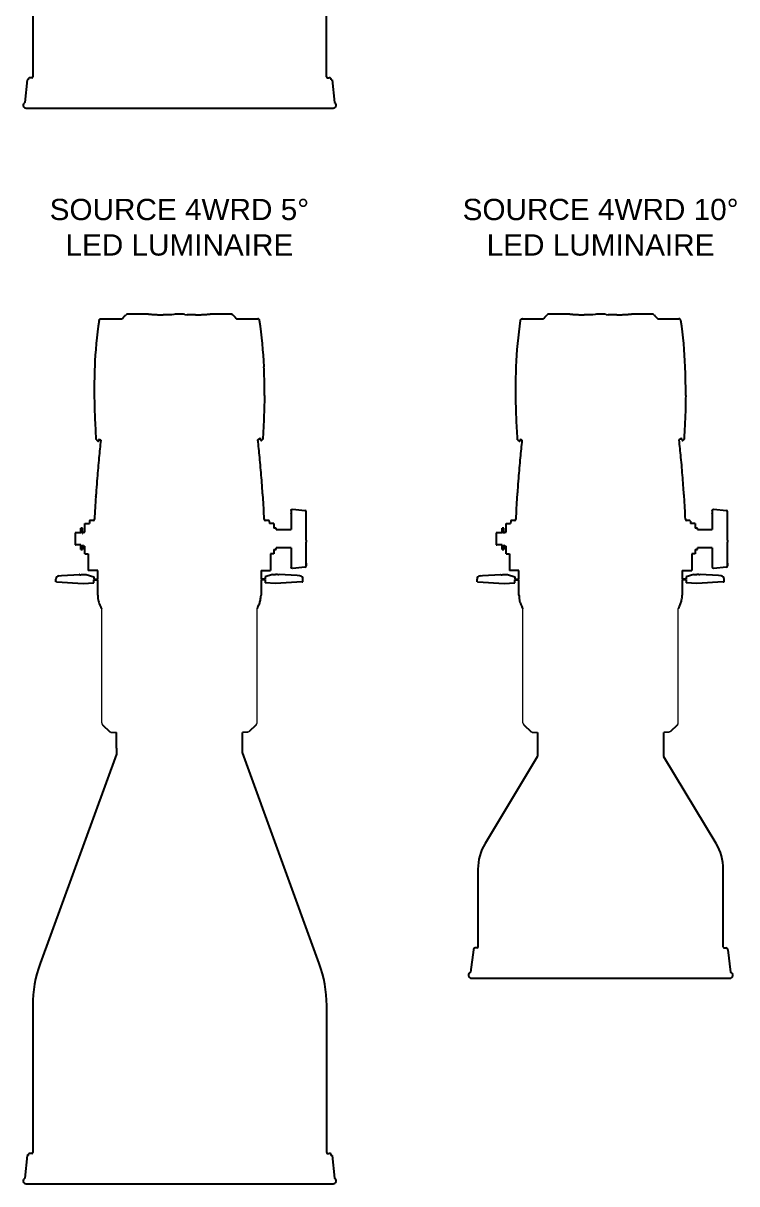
# Model space of a CAD drawing. Header units: inches. Extents: x 0 to 310, y 0 to 246.
# Drawn here: x 63.74 to 93.1, y 0.42 to 48.17 of the extents above; entities that cross this region are included whole.
import ezdxf

# ---------------------------------------------------------------- set-up
doc = ezdxf.new("R2010")
doc.units = ezdxf.units.IN
doc.header["$MEASUREMENT"] = 0
doc.linetypes.add('SLD-Solid', pattern=[0])
doc.layers.add('TEXT', color=1, linetype='Continuous')
doc.styles.add('ARIAL', font='arial.ttf')

msp = doc.modelspace()

# ---------------------------------------------------------------- linework, layer by layer
for p, q in [((64.129, 52.006), (64.129, 45.955)), ((76.225, 45.955), (76.225, 52.006)), ((63.901, 45.843), (63.805, 44.908)), ((63.942, 45.843), (63.901, 45.843)), ((64.097, 45.923), (64.022, 45.923)), ((76.257, 45.923), (76.333, 45.923)), ((76.413, 45.843), (76.453, 45.843)), ((76.453, 45.843), (76.55, 44.908)), ((63.865, 44.673), (76.49, 44.673)), ((66.94, 36.004), (66.942, 36.004)), ((66.946, 36.004), (66.942, 36.004)), ((67.401, 36.004), (67.802, 36.004)), ((68.899, 36.198), (68.025, 36.198)), ((68.899, 36.198), (69.02, 36.19)), ((69.85, 36.172), (69.494, 36.172)), ((69.939, 36.186), (69.85, 36.172)), ((70.146, 36.198), (70.145, 36.198)), ((70.184, 36.198), (70.146, 36.198)), ((70.391, 36.186), (70.48, 36.172)), ((70.835, 36.172), (70.48, 36.172)), ((71.311, 36.19), (71.43, 36.198)), ((72.3, 36.198), (71.43, 36.198)), ((72.527, 36.004), (72.928, 36.004)), ((73.383, 36.004), (73.387, 36.004)), ((73.467, 35.937), (73.465, 35.937)), ((84.272, 36.004), (84.274, 36.004)), ((84.278, 36.004), (84.274, 36.004)), ((84.733, 36.004), (85.134, 36.004)), ((86.231, 36.198), (85.357, 36.198)), ((86.231, 36.198), (86.352, 36.19)), ((87.182, 36.172), (86.826, 36.172)), ((87.271, 36.186), (87.182, 36.172)), ((87.478, 36.198), (87.477, 36.198)), ((87.516, 36.198), (87.478, 36.198)), ((87.723, 36.186), (87.812, 36.172)), ((88.167, 36.172), (87.812, 36.172)), ((88.643, 36.19), (88.762, 36.198)), ((89.632, 36.198), (88.762, 36.198)), ((89.859, 36.004), (90.26, 36.004)), ((90.715, 36.004), (90.719, 36.004)), ((90.799, 35.937), (90.797, 35.937)), ((66.662, 33.245), (66.661, 33.206)), ((66.661, 33.048), (66.662, 32.852)), ((83.994, 33.245), (83.993, 33.206)), ((83.993, 33.048), (83.995, 32.852)), ((66.874, 31.053), (66.843, 30.981)), ((73.398, 31.02), (73.498, 31.089)), ((84.206, 31.053), (84.175, 30.981)), ((90.73, 31.02), (90.83, 31.089)), ((66.769, 31.014), (66.813, 30.977)), ((73.515, 31.023), (73.521, 31.006)), ((73.548, 31.003), (73.564, 31.017)), ((84.101, 31.014), (84.145, 30.977)), ((90.847, 31.023), (90.853, 31.006)), ((90.88, 31.003), (90.896, 31.017)), ((66.748, 28.945), (66.747, 28.926)), ((73.582, 28.926), (73.581, 28.945)), ((84.08, 28.945), (84.079, 28.926)), ((90.914, 28.926), (90.913, 28.945)), ((74.827, 28.175), (75.327, 28.123)), ((92.159, 28.175), (92.659, 28.123)), ((74.759, 28.12), (74.759, 27.983)), ((74.759, 27.983), (74.759, 27.331)), ((75.384, 27.957), (75.384, 28.066)), ((75.384, 26.901), (75.384, 27.957)), ((92.091, 28.12), (92.091, 27.983)), ((92.091, 27.983), (92.091, 27.331)), ((92.716, 27.957), (92.716, 28.066)), ((92.716, 26.901), (92.716, 27.957)), ((66.186, 27.394), (66.108, 27.394)), ((66.108, 27.206), (66.108, 27.394)), ((66.186, 27.17), (66.186, 27.394)), ((66.245, 27.23), (66.273, 27.231)), ((66.273, 27.231), (66.273, 27.581)), ((66.273, 27.581), (66.461, 27.581)), ((66.465, 27.677), (66.461, 27.581)), ((73.865, 27.677), (73.868, 27.581)), ((74.056, 27.581), (73.868, 27.581)), ((74.056, 27.581), (74.056, 27.394)), ((74.134, 27.394), (74.056, 27.394)), ((74.15, 27.394), (74.134, 27.394)), ((74.15, 27.331), (74.15, 27.394)), ((74.15, 27.331), (74.759, 27.331)), ((83.519, 27.394), (83.441, 27.394)), ((83.441, 27.206), (83.441, 27.394)), ((83.519, 27.17), (83.519, 27.394)), ((83.577, 27.23), (83.606, 27.231)), ((83.606, 27.231), (83.606, 27.581)), ((83.606, 27.581), (83.793, 27.581)), ((83.797, 27.677), (83.793, 27.581)), ((91.197, 27.677), (91.2, 27.581)), ((91.388, 27.581), (91.2, 27.581)), ((91.388, 27.581), (91.388, 27.394)), ((91.466, 27.394), (91.388, 27.394)), ((91.483, 27.394), (91.466, 27.394)), ((91.483, 27.331), (91.483, 27.394)), ((91.483, 27.331), (92.091, 27.331)), ((65.873, 27.206), (65.873, 27.081)), ((65.873, 27.081), (65.873, 26.831)), ((65.873, 26.831), (65.873, 26.706)), ((66.108, 27.206), (65.896, 27.206)), ((75.384, 26.901), (75.384, 26.809)), ((75.384, 25.847), (75.384, 26.809)), ((83.206, 27.206), (83.206, 27.081)), ((83.206, 27.081), (83.206, 26.831)), ((83.206, 26.831), (83.206, 26.706)), ((83.441, 27.206), (83.228, 27.206)), ((92.716, 26.901), (92.716, 26.809)), ((92.716, 25.847), (92.716, 26.809)), ((66.108, 26.706), (65.896, 26.706)), ((66.108, 26.519), (66.108, 26.706)), ((66.108, 26.519), (66.186, 26.519)), ((66.186, 26.71), (66.186, 26.519)), ((66.245, 26.65), (66.273, 26.649)), ((66.273, 26.331), (66.273, 26.649)), ((66.273, 26.331), (66.417, 26.331)), ((74.056, 26.331), (73.916, 26.331)), ((74.056, 26.519), (74.134, 26.519)), ((74.056, 26.519), (74.056, 26.331)), ((74.134, 26.519), (74.15, 26.519)), ((74.134, 26.519), (74.134, 26.519)), ((74.15, 26.519), (74.15, 26.581)), ((74.759, 26.581), (74.15, 26.581)), ((74.759, 26.581), (74.759, 25.792)), ((83.441, 26.706), (83.228, 26.706)), ((83.441, 26.519), (83.441, 26.706)), ((83.441, 26.519), (83.519, 26.519)), ((83.519, 26.71), (83.519, 26.519)), ((83.577, 26.65), (83.606, 26.649)), ((83.606, 26.331), (83.606, 26.649)), ((83.606, 26.331), (83.749, 26.331)), ((91.388, 26.331), (91.248, 26.331)), ((91.388, 26.519), (91.466, 26.519)), ((91.388, 26.519), (91.388, 26.331)), ((91.466, 26.519), (91.483, 26.519)), ((91.466, 26.519), (91.466, 26.519)), ((91.483, 26.519), (91.483, 26.581)), ((92.091, 26.581), (91.483, 26.581)), ((92.091, 26.581), (92.091, 25.792)), ((75.384, 25.955), (75.384, 25.847)), ((92.716, 25.955), (92.716, 25.847)), ((65.208, 25.434), (65.312, 25.439)), ((65.312, 25.439), (66.063, 25.479)), ((66.329, 25.485), (66.64, 25.392)), ((66.64, 25.392), (66.64, 25.299)), ((74, 25.485), (73.69, 25.392)), ((73.69, 25.392), (73.69, 25.299)), ((75.018, 25.439), (74.266, 25.479)), ((75.328, 25.784), (74.827, 25.737)), ((75.122, 25.434), (75.018, 25.439)), ((82.54, 25.434), (82.644, 25.439)), ((82.644, 25.439), (83.395, 25.479)), ((83.661, 25.485), (83.972, 25.392)), ((83.972, 25.392), (83.972, 25.299)), ((91.332, 25.485), (91.022, 25.392)), ((91.022, 25.392), (91.022, 25.299)), ((92.35, 25.439), (91.598, 25.479)), ((92.66, 25.784), (92.159, 25.737)), ((92.454, 25.434), (92.35, 25.439)), ((65.08, 25.18), (65.08, 25.299)), ((65.117, 25.178), (65.08, 25.18)), ((65.117, 25.178), (66.204, 25.121)), ((66.204, 25.121), (66.639, 25.146)), ((66.639, 25.269), (66.805, 25.269)), ((66.639, 25.146), (66.639, 25.269)), ((66.64, 25.299), (66.805, 25.299)), ((73.69, 25.299), (73.525, 25.299)), ((73.69, 25.269), (73.525, 25.269)), ((73.69, 25.269), (73.69, 25.146)), ((74.126, 25.121), (73.69, 25.146)), ((75.213, 25.178), (74.126, 25.121)), ((75.213, 25.178), (75.25, 25.18)), ((75.25, 25.18), (75.25, 25.299)), ((82.412, 25.18), (82.412, 25.299)), ((82.449, 25.178), (82.412, 25.18)), ((82.449, 25.178), (83.536, 25.121)), ((83.536, 25.121), (83.972, 25.146)), ((83.972, 25.299), (84.137, 25.299)), ((83.972, 25.269), (84.137, 25.269)), ((83.972, 25.146), (83.972, 25.269)), ((91.022, 25.299), (90.857, 25.299)), ((91.022, 25.269), (90.857, 25.269)), ((91.022, 25.269), (91.022, 25.146)), ((91.458, 25.121), (91.022, 25.146)), ((92.545, 25.178), (91.458, 25.121)), ((92.545, 25.178), (92.582, 25.18)), ((92.582, 25.18), (92.582, 25.299)), ((67.007, 19.299), (67.306, 19.011)), ((73.324, 19.299), (73.025, 19.011)), ((84.339, 19.299), (84.638, 19.011)), ((90.656, 19.299), (90.357, 19.011)), ((67.348, 18.999), (67.575, 18.984)), ((67.575, 18.341), (67.575, 18.984)), ((72.983, 18.999), (72.756, 18.984)), ((72.756, 18.161), (72.756, 18.984)), ((84.68, 18.999), (84.895, 18.985)), ((84.895, 18.985), (84.895, 18.001)), ((90.315, 18.999), (90.101, 18.985)), ((90.101, 18.001), (90.101, 18.985)), ((67.575, 18.341), (67.575, 18.097)), ((75.921, 9.479), (72.756, 18.161)), ((67.573, 18.086), (64.436, 9.479)), ((84.89, 17.985), (82.743, 14.42)), ((92.252, 14.42), (90.105, 17.985)), ((82.45, 13.364), (82.45, 10.155)), ((92.546, 10.155), (92.546, 13.364)), ((82.262, 10.043), (82.15, 9.118)), ((82.418, 10.123), (82.342, 10.123)), ((92.578, 10.123), (92.653, 10.123)), ((92.733, 10.043), (92.846, 9.118)), ((82.185, 8.873), (92.81, 8.873)), ((64.13, 7.75), (64.13, 1.698)), ((76.226, 1.698), (76.226, 7.75)), ((63.902, 1.586), (63.806, 0.651)), ((63.943, 1.587), (63.902, 1.586)), ((64.098, 1.666), (64.023, 1.666)), ((76.258, 1.666), (76.334, 1.666)), ((76.414, 1.587), (76.455, 1.586)), ((76.455, 1.586), (76.551, 0.651)), ((63.866, 0.416), (76.491, 0.416))]:
    msp.add_line(p, q)
at = {"linetype": 'SLD-Solid'}
for p, q in [((66.623, 27.709), (66.494, 27.707)), ((73.835, 27.707), (73.706, 27.709)), ((83.955, 27.709), (83.826, 27.707)), ((91.167, 27.707), (91.038, 27.709)), ((66.417, 26.331), (66.417, 25.656)), ((73.913, 26.331), (73.913, 25.656)), ((83.749, 26.331), (83.749, 25.656)), ((91.245, 26.331), (91.245, 25.656)), ((66.805, 25.656), (66.417, 25.656)), ((66.805, 25.299), (66.805, 25.656)), ((73.525, 25.656), (73.913, 25.656)), ((73.525, 25.656), (73.525, 25.299)), ((84.137, 25.656), (83.749, 25.656)), ((84.137, 25.299), (84.137, 25.656)), ((90.857, 25.656), (91.245, 25.656)), ((90.857, 25.656), (90.857, 25.299)), ((66.805, 24.641), (66.805, 25.269)), ((73.525, 25.269), (73.525, 24.641)), ((84.137, 24.641), (84.137, 25.269)), ((90.857, 25.269), (90.857, 24.641))]:
    msp.add_line(p, q, dxfattribs=at)
at = {"linetype": 'Continuous', "lineweight": 15}
for p, q in [((66.971, 19.387), (66.971, 24.071)), ((73.361, 19.387), (73.361, 24.071)), ((84.303, 19.387), (84.303, 24.071)), ((90.693, 19.387), (90.693, 24.071))]:
    msp.add_line(p, q, dxfattribs=at)
at = {"flags": 128}
for points in [[(67.823, 36.024), (67.872, 36.074), (67.912, 36.114), (67.942, 36.144), (67.962, 36.163), (67.972, 36.173), (67.973, 36.175)], [(72.356, 36.175), (72.357, 36.173), (72.367, 36.163), (72.387, 36.144), (72.417, 36.114), (72.457, 36.074), (72.506, 36.024)], [(85.155, 36.024), (85.205, 36.074), (85.244, 36.114), (85.274, 36.144), (85.294, 36.163), (85.304, 36.173), (85.305, 36.175)], [(89.688, 36.175), (89.689, 36.173), (89.699, 36.163), (89.719, 36.144), (89.749, 36.114), (89.789, 36.074), (89.838, 36.024)], [(66.739, 31.046), (66.75, 31.037), (66.762, 31.027)], [(73.594, 31.049), (73.571, 31.03)], [(84.071, 31.046), (84.082, 31.037), (84.094, 31.027)], [(90.926, 31.049), (90.903, 31.03)], [(66.063, 25.479), (66.062, 25.479), (66.075, 25.478), (66.103, 25.478), (66.143, 25.479), (66.189, 25.481), (66.205, 25.482)], [(74.266, 25.479), (74.267, 25.479), (74.254, 25.478), (74.226, 25.478), (74.187, 25.479), (74.141, 25.481), (74.125, 25.482)], [(83.395, 25.479), (83.394, 25.479), (83.408, 25.478), (83.435, 25.478), (83.475, 25.479), (83.521, 25.481), (83.537, 25.482)], [(91.598, 25.479), (91.599, 25.479), (91.586, 25.478), (91.558, 25.478), (91.519, 25.479), (91.473, 25.481), (91.457, 25.482)]]:
    msp.add_lwpolyline(points, dxfattribs=at)
for centre, radius, start, end in [((64.022, 45.843), 0.08, 90, 180), ((64.097, 45.955), 0.032, 270, 0), ((76.257, 45.955), 0.032, 180, 270), ((76.333, 45.843), 0.08, 0, 90), ((63.865, 44.798), 0.125, 118.5771, 270), ((76.49, 44.798), 0.125, 270, 61.4229), ((84.217, 33.331), 17.55, 171.4598, 177.7109), ((68.029, 36.119), 0.0787, 92.7737, 135), ((70.145, 34.437), 1.761, 90, 96.7299), ((70.184, 34.437), 1.761, 83.2713, 90), ((72.3, 36.119), 0.0787, 45, 87.9842), ((56.112, 33.331), 17.55, 2.2915, 8.5402), ((101.549, 33.331), 17.55, 171.4598, 177.7109), ((85.361, 36.119), 0.0787, 92.7737, 135), ((87.477, 34.437), 1.761, 90, 96.7299), ((87.516, 34.437), 1.761, 83.2713, 90), ((89.632, 36.119), 0.0787, 45, 87.9842), ((73.444, 33.331), 17.55, 2.2915, 8.5402), ((91.277, 33.048), 24.615, 177.7102, 179.5418), ((49.052, 33.048), 24.615, 0.4582, 2.2915), ((108.609, 33.048), 24.615, 177.7102, 179.5418), ((66.384, 33.048), 24.615, 0.4582, 2.2915), ((91.277, 33.048), 24.616, 179.6334, 180), ((-79.905, 33.087), 153.572, 359.91211, 0.05886), ((108.609, 33.048), 24.616, 179.6334, 180), ((-62.573, 33.087), 153.572, 359.91211, 0.05886), ((73.552, 31.032), 0.0197, 310, 353.988), ((90.884, 31.032), 0.0197, 310, 353.988), ((75.324, 28.063), 0.0599, 2.0026, 87.328), ((92.656, 28.063), 0.0599, 2.0026, 87.328), ((66.246, 26.71), 0.06, 180, 268.5), ((83.579, 26.71), 0.06, 180, 268.5), ((75.321, 25.847), 0.0625, 275.9235, 360), ((92.654, 25.847), 0.0625, 275.9235, 360), ((65.215, 25.299), 0.135, 93, 180), ((66.204, 27.717), 2.236, 270.003, 273.203), ((74.125, 27.717), 2.236, 266.797, 269.997), ((75.114, 25.299), 0.135, 0, 87), ((82.547, 25.299), 0.135, 93, 180), ((83.537, 27.717), 2.236, 270.003, 273.203), ((91.457, 27.717), 2.236, 266.797, 269.997), ((92.446, 25.299), 0.135, 0, 87), ((67.543, 18.097), 0.032, 339.9705, 0), ((84.863, 18.001), 0.032, 328.9409, 0), ((90.133, 18.001), 0.032, 180, 211.0591), ((84.498, 13.364), 2.048, 148.9409, 180), ((90.498, 13.364), 2.048, 0, 31.0591), ((82.342, 10.043), 0.08, 90, 180), ((82.418, 10.155), 0.032, 270, 0), ((92.578, 10.155), 0.032, 180, 270), ((92.653, 10.043), 0.08, 0, 90), ((69.178, 7.75), 5.048, 159.9705, 180), ((71.178, 7.75), 5.048, 0, 20.0295), ((82.185, 8.998), 0.125, 106.5181, 270), ((92.81, 8.998), 0.125, 270, 73.4819), ((64.023, 1.586), 0.08, 90, 180), ((64.098, 1.698), 0.032, 270, 0), ((76.258, 1.698), 0.032, 180, 270), ((76.334, 1.586), 0.08, 0, 90), ((63.866, 0.541), 0.125, 118.5771, 270), ((76.491, 0.541), 0.125, 270, 61.4229)]:
    msp.add_arc(centre, radius, start, end)
at = {"linetype": 'SLD-Solid'}
for centre, radius, start, end in [((117.291, 25.656), 50.66, 176.5706, 177.6226), ((23.039, 25.656), 50.66, 2.3774, 3.4294), ((134.623, 25.656), 50.66, 176.5706, 177.6226), ((40.371, 25.656), 50.66, 2.3774, 3.4294), ((66.495, 27.677), 0.03, 91, 180), ((66.624, 27.759), 0.05, 268.6793, 357.9452), ((73.706, 27.76), 0.0514, 183.0953, 269.469), ((73.835, 27.677), 0.03, 0, 89), ((83.827, 27.677), 0.03, 91, 180), ((83.956, 27.759), 0.05, 268.6793, 357.9452), ((91.039, 27.76), 0.0514, 183.0953, 269.469), ((91.167, 27.677), 0.03, 0, 89)]:
    msp.add_arc(centre, radius, start, end, dxfattribs=at)
at = {"linetype": 'Continuous', "lineweight": 15}
for centre, start, end in [((67.096, 19.387), 179.9996, 225.0011), ((67.096, 19.387), 179.9996, 225.0012), ((73.236, 19.387), 314.9989, 0.0004), ((73.236, 19.387), 314.9988, 0.0004), ((84.428, 19.387), 179.9996, 225.0011), ((84.428, 19.387), 179.9996, 225.0012), ((90.568, 19.387), 314.9989, 0.0004), ((90.568, 19.387), 314.9988, 0.0004)]:
    msp.add_arc(centre, 0.125, start, end, dxfattribs=at)
at = {"extrusion": (0, 0, -1)}
for centre, major_axis, ratio, start_param, end_param in [((74.821, 28.117), (-0.0599, 0.0195), 0.917041, 6.198868, 7.650807), ((92.154, 28.117), (-0.0599, 0.0195), 0.917041, 6.198868, 7.650807), ((74.821, 28.12), (-0.0625, 0.0013), 0.921914, 6.263735, 6.469858), ((74.821, 27.983), (-0.0625, -0.0015), 0.932153, 0.022517, 0.22864), ((92.154, 28.12), (-0.0625, 0.0013), 0.921914, 6.263735, 6.469858), ((92.154, 27.983), (-0.0625, -0.0015), 0.932153, 0.022517, 0.22864), ((74.821, 25.792), (-0.0625, -0.0013), 0.921914, 6.096512, 6.302636), ((92.154, 25.792), (-0.0625, -0.0013), 0.921914, 6.096512, 6.302636), ((74.821, 25.795), (-0.0599, -0.0195), 0.917041, 4.915564, 6.367503), ((92.154, 25.795), (-0.0599, -0.0195), 0.917041, 4.915564, 6.367503)]:
    msp.add_ellipse(centre, major_axis=major_axis, ratio=ratio, start_param=start_param, end_param=end_param, dxfattribs=at)
for points, knots in [([(66.862, 35.937), (66.864, 35.946), (66.868, 35.963), (66.885, 35.984), (66.908, 35.999), (66.927, 36.004), (66.938, 36.004), (66.94, 36.004)], [0, 0, 0, 0, 0.23723, 0.474457, 0.711689, 0.948932, 1, 1, 1, 1]), ([(66.946, 36.004), (66.989, 36.004), (67.08, 36.004), (67.177, 36.004), (67.235, 36.004)], [0, 0, 0, 0, 0.4017315, 1, 1, 1, 1]), ([(67.235, 36.004), (67.241, 36.004), (67.257, 36.004), (67.278, 36.004), (67.292, 36.004)], [0, 0, 0, 0, 0.36253, 1, 1, 1, 1]), ([(67.292, 36.004), (67.296, 36.004), (67.305, 36.004), (67.34, 36.004), (67.374, 36.004), (67.396, 36.004), (67.401, 36.004)], [0, 0, 0, 0, 0.305511, 0.611335, 0.909803, 1, 1, 1, 1]), ([(67.802, 36.004), (67.804, 36.005), (67.808, 36.01), (67.814, 36.016), (67.82, 36.022), (67.822, 36.023), (67.823, 36.024)], [0.0088851, 0.0088851, 0.0088851, 0.0088851, 0.1577764, 0.4918992, 0.7455875, 1, 1, 1, 1]), ([(69.02, 36.19), (69.025, 36.189), (69.039, 36.188), (69.078, 36.185), (69.134, 36.181), (69.201, 36.177), (69.276, 36.175), (69.373, 36.172), (69.448, 36.171), (69.494, 36.171)], [0, 0, 0, 0, 0.068546, 0.210245, 0.351404, 0.49256, 0.63353, 0.774496, 1, 1, 1, 1]), ([(70.835, 36.171), (70.864, 36.171), (70.922, 36.172), (71.006, 36.173), (71.085, 36.176), (71.157, 36.179), (71.22, 36.182), (71.276, 36.186), (71.299, 36.189), (71.311, 36.19)], [0, 0, 0, 0, 0.139302, 0.278606, 0.418259, 0.557918, 0.69795, 0.837989, 1, 1, 1, 1]), ([(72.506, 36.024), (72.507, 36.023), (72.509, 36.022), (72.515, 36.016), (72.521, 36.01), (72.525, 36.005), (72.527, 36.004), (72.527, 36.004)], [0, 0, 0, 0, 0.254413, 0.508101, 0.842224, 0.991115, 1, 1, 1, 1]), ([(72.928, 36.004), (72.933, 36.004), (72.955, 36.004), (72.99, 36.004), (73.024, 36.004), (73.033, 36.004), (73.038, 36.004)], [0, 0, 0, 0, 0.090197, 0.388665, 0.694489, 1, 1, 1, 1]), ([(73.038, 36.004), (73.051, 36.004), (73.072, 36.004), (73.088, 36.004), (73.094, 36.004)], [0, 0, 0, 0, 0.63747, 1, 1, 1, 1]), ([(73.094, 36.004), (73.152, 36.004), (73.249, 36.004), (73.34, 36.004), (73.383, 36.004)], [0, 0, 0, 0, 0.5982685, 1, 1, 1, 1]), ([(73.465, 35.937), (73.463, 35.946), (73.459, 35.963), (73.442, 35.984), (73.419, 35.999), (73.4, 36.004), (73.389, 36.004), (73.387, 36.004)], [0, 0, 0, 0, 0.237205, 0.474417, 0.711643, 0.948894, 1, 1, 1, 1]), ([(84.194, 35.937), (84.196, 35.946), (84.2, 35.963), (84.217, 35.984), (84.24, 35.999), (84.259, 36.004), (84.27, 36.004), (84.272, 36.004)], [0, 0, 0, 0, 0.23723, 0.474457, 0.711689, 0.948932, 1, 1, 1, 1]), ([(84.278, 36.004), (84.322, 36.004), (84.412, 36.004), (84.509, 36.004), (84.567, 36.004)], [0, 0, 0, 0, 0.4017315, 1, 1, 1, 1]), ([(84.567, 36.004), (84.573, 36.004), (84.589, 36.004), (84.61, 36.004), (84.624, 36.004)], [0, 0, 0, 0, 0.36253, 1, 1, 1, 1]), ([(84.624, 36.004), (84.628, 36.004), (84.637, 36.004), (84.672, 36.004), (84.706, 36.004), (84.728, 36.004), (84.733, 36.004)], [0, 0, 0, 0, 0.305511, 0.611335, 0.909803, 1, 1, 1, 1]), ([(85.134, 36.004), (85.136, 36.005), (85.14, 36.01), (85.147, 36.016), (85.152, 36.022), (85.154, 36.023), (85.155, 36.024)], [0.0088851, 0.0088851, 0.0088851, 0.0088851, 0.1577764, 0.4918992, 0.7455875, 1, 1, 1, 1]), ([(86.352, 36.19), (86.357, 36.189), (86.372, 36.188), (86.41, 36.185), (86.466, 36.181), (86.533, 36.177), (86.608, 36.175), (86.705, 36.172), (86.78, 36.171), (86.826, 36.171)], [0, 0, 0, 0, 0.068546, 0.210245, 0.351404, 0.49256, 0.63353, 0.774496, 1, 1, 1, 1]), ([(88.167, 36.171), (88.196, 36.171), (88.254, 36.172), (88.338, 36.173), (88.417, 36.176), (88.489, 36.179), (88.552, 36.182), (88.608, 36.186), (88.631, 36.189), (88.643, 36.19)], [0, 0, 0, 0, 0.139302, 0.278606, 0.418259, 0.557918, 0.69795, 0.837989, 1, 1, 1, 1]), ([(89.838, 36.024), (89.839, 36.023), (89.841, 36.022), (89.847, 36.016), (89.853, 36.01), (89.858, 36.005), (89.859, 36.004), (89.859, 36.004)], [0, 0, 0, 0, 0.254413, 0.508101, 0.842224, 0.991115, 1, 1, 1, 1]), ([(90.26, 36.004), (90.265, 36.004), (90.287, 36.004), (90.322, 36.004), (90.356, 36.004), (90.365, 36.004), (90.37, 36.004)], [0, 0, 0, 0, 0.090197, 0.388665, 0.694489, 1, 1, 1, 1]), ([(90.37, 36.004), (90.383, 36.004), (90.404, 36.004), (90.42, 36.004), (90.426, 36.004)], [0, 0, 0, 0, 0.63747, 1, 1, 1, 1]), ([(90.426, 36.004), (90.484, 36.004), (90.581, 36.004), (90.672, 36.004), (90.715, 36.004)], [0, 0, 0, 0, 0.5982685, 1, 1, 1, 1]), ([(90.797, 35.937), (90.795, 35.946), (90.791, 35.963), (90.774, 35.984), (90.751, 35.999), (90.732, 36.004), (90.721, 36.004), (90.719, 36.004)], [0, 0, 0, 0, 0.237205, 0.474417, 0.711643, 0.948894, 1, 1, 1, 1]), ([(66.662, 32.852), (66.669, 32.553), (66.682, 31.955), (66.715, 31.358), (66.732, 31.06)], [0, 0, 0, 0, 0.499829, 1, 1, 1, 1]), ([(73.667, 32.852), (73.664, 32.675), (73.658, 32.308), (73.634, 31.712), (73.613, 31.293), (73.601, 31.063)], [0, 0, 0, 0, 0.296632, 0.615057, 1, 1, 1, 1]), ([(83.995, 32.852), (84.001, 32.553), (84.014, 31.955), (84.047, 31.358), (84.064, 31.06)], [0, 0, 0, 0, 0.499829, 1, 1, 1, 1]), ([(90.999, 32.852), (90.996, 32.675), (90.99, 32.308), (90.967, 31.712), (90.945, 31.293), (90.933, 31.063)], [0, 0, 0, 0, 0.296632, 0.615057, 1, 1, 1, 1]), ([(66.739, 31.046), (66.737, 31.048), (66.734, 31.051), (66.732, 31.056), (66.732, 31.059), (66.732, 31.06)], [0, 0, 0, 0, 0.41195, 0.823898, 1, 1, 1, 1]), ([(66.874, 31.053), (66.877, 31.051), (66.88, 31.049), (66.883, 31.047), (66.893, 31.039), (66.909, 31.028), (66.924, 31.016), (66.93, 31.012)], [-0.0286299, -0.0286299, -0.0286299, -0.0286299, 0, 0, 0, 0.1079512, 0.1639253, 0.1639253, 0.1639253, 0.1639253]), ([(73.515, 31.023), (73.515, 31.024), (73.514, 31.029), (73.508, 31.051), (73.501, 31.079), (73.499, 31.088), (73.499, 31.088), (73.498, 31.088), (73.498, 31.089)], [0, 0, 0, 0, 0.291772, 0.775951, 1, 1, 1, 1.00608, 1.00608, 1.00608, 1.00608]), ([(73.601, 31.063), (73.601, 31.061), (73.6, 31.057), (73.597, 31.052), (73.595, 31.05), (73.594, 31.049)], [0, 0, 0, 0, 0.410759, 0.821526, 1, 1, 1, 1]), ([(84.071, 31.046), (84.07, 31.048), (84.066, 31.051), (84.064, 31.056), (84.064, 31.059), (84.064, 31.06)], [0, 0, 0, 0, 0.41195, 0.823898, 1, 1, 1, 1]), ([(84.206, 31.053), (84.209, 31.051), (84.212, 31.049), (84.215, 31.047), (84.225, 31.039), (84.241, 31.028), (84.256, 31.016), (84.262, 31.012)], [-0.0286299, -0.0286299, -0.0286299, -0.0286299, 0, 0, 0, 0.1079512, 0.1639253, 0.1639253, 0.1639253, 0.1639253]), ([(90.847, 31.023), (90.847, 31.024), (90.846, 31.029), (90.84, 31.051), (90.833, 31.079), (90.831, 31.088), (90.831, 31.088), (90.831, 31.088), (90.83, 31.089)], [0, 0, 0, 0, 0.291772, 0.775951, 1, 1, 1, 1.00608, 1.00608, 1.00608, 1.00608]), ([(90.933, 31.063), (90.933, 31.061), (90.932, 31.057), (90.929, 31.052), (90.927, 31.05), (90.926, 31.049)], [0, 0, 0, 0, 0.410759, 0.821526, 1, 1, 1, 1]), ([(66.93, 31.012), (66.904, 30.771), (66.85, 30.251), (66.791, 29.562), (66.76, 29.114), (66.748, 28.945)], [0, 0, 0, 0, 0.350751, 0.755454, 1, 1, 1, 1]), ([(66.762, 31.027), (66.762, 31.027), (66.762, 31.027), (66.762, 31.027), (66.762, 31.026), (66.762, 31.024), (66.764, 31.02), (66.766, 31.016), (66.768, 31.014), (66.769, 31.014)], [-0.007549, -0.007549, -0.007549, -0.007549, 0, 0, 0, 0.181363, 0.478157, 0.830485, 1, 1, 1, 1]), ([(66.813, 30.977), (66.815, 30.976), (66.818, 30.973), (66.824, 30.972), (66.83, 30.972), (66.835, 30.974), (66.838, 30.976), (66.84, 30.978), (66.842, 30.98), (66.842, 30.981), (66.843, 30.981), (66.843, 30.981), (66.843, 30.981)], [0, 0, 0, 0, 0.141351, 0.324464, 0.468055, 0.588237, 0.689788, 0.770202, 0.831627, 0.896372, 0.996467, 1, 1, 1, 1]), ([(73.581, 28.945), (73.579, 28.98), (73.567, 29.154), (73.534, 29.608), (73.478, 30.265), (73.424, 30.782), (73.399, 31.02)], [0, 0, 0, 0, 0.0503988, 0.251996, 0.6552575, 1, 1, 1, 1]), ([(73.521, 31.006), (73.522, 31.005), (73.525, 31.002), (73.53, 31), (73.537, 30.999), (73.543, 31), (73.547, 31.003), (73.548, 31.003)], [0, 0, 0, 0, 0.163084, 0.37138, 0.60663, 0.848244, 1, 1, 1, 1]), ([(84.262, 31.012), (84.236, 30.771), (84.182, 30.251), (84.123, 29.562), (84.092, 29.114), (84.08, 28.945)], [0, 0, 0, 0, 0.350751, 0.755454, 1, 1, 1, 1]), ([(84.094, 31.027), (84.094, 31.027), (84.094, 31.027), (84.094, 31.027), (84.094, 31.026), (84.094, 31.024), (84.096, 31.02), (84.098, 31.016), (84.1, 31.014), (84.101, 31.014)], [-0.007549, -0.007549, -0.007549, -0.007549, 0, 0, 0, 0.181363, 0.478157, 0.830485, 1, 1, 1, 1]), ([(84.145, 30.977), (84.147, 30.976), (84.15, 30.973), (84.157, 30.972), (84.163, 30.972), (84.167, 30.974), (84.17, 30.976), (84.173, 30.978), (84.174, 30.98), (84.174, 30.981), (84.175, 30.981), (84.175, 30.981), (84.175, 30.981)], [0, 0, 0, 0, 0.141351, 0.324464, 0.468055, 0.588237, 0.689788, 0.770202, 0.831627, 0.896372, 0.996467, 1, 1, 1, 1]), ([(90.913, 28.945), (90.911, 28.98), (90.899, 29.154), (90.866, 29.608), (90.811, 30.265), (90.756, 30.782), (90.731, 31.02)], [0, 0, 0, 0, 0.0503988, 0.251996, 0.6552575, 1, 1, 1, 1]), ([(90.853, 31.006), (90.854, 31.005), (90.857, 31.002), (90.862, 31), (90.869, 30.999), (90.876, 31), (90.879, 31.003), (90.88, 31.003)], [0, 0, 0, 0, 0.163084, 0.37138, 0.60663, 0.848244, 1, 1, 1, 1]), ([(66.722, 28.689), (66.722, 28.688), (66.722, 28.687), (66.721, 28.687), (66.721, 28.687), (66.721, 28.687), (66.721, 28.687), (66.721, 28.686), (66.721, 28.686)], [0, 0, 0, 0, 0.53965, 0.778612, 0.90551, 0.963079, 0.995423, 1, 1, 1, 1]), ([(66.747, 28.927), (66.746, 28.911), (66.743, 28.878), (66.738, 28.828), (66.733, 28.781), (66.729, 28.741), (66.725, 28.711), (66.722, 28.693), (66.722, 28.688), (66.721, 28.687), (66.722, 28.687), (66.722, 28.687)], [0, 0, 0, 0, 0.117204, 0.263202, 0.410025, 0.557945, 0.706243, 0.854913, 0.975208, 0.99365, 1, 1, 1, 1]), ([(73.608, 28.686), (73.608, 28.686), (73.608, 28.686), (73.608, 28.687), (73.608, 28.687), (73.608, 28.687), (73.608, 28.688), (73.607, 28.695), (73.604, 28.715), (73.6, 28.747), (73.595, 28.789), (73.59, 28.838), (73.586, 28.885), (73.583, 28.915), (73.583, 28.927)], [0, 0, 0, 0, 0.00009, 0.001087, 0.003002, 0.008415, 0.038839, 0.179186, 0.327168, 0.473731, 0.620224, 0.766252, 0.911941, 1, 1, 1, 1]), ([(84.079, 28.927), (84.078, 28.911), (84.075, 28.878), (84.071, 28.828), (84.065, 28.781), (84.061, 28.741), (84.057, 28.711), (84.054, 28.693), (84.054, 28.688), (84.054, 28.687), (84.054, 28.687), (84.054, 28.687)], [0, 0, 0, 0, 0.117204, 0.263202, 0.410025, 0.557945, 0.706243, 0.854913, 0.975208, 0.99365, 1, 1, 1, 1]), ([(84.054, 28.689), (84.054, 28.688), (84.054, 28.687), (84.054, 28.687), (84.054, 28.687), (84.054, 28.687), (84.054, 28.687), (84.054, 28.686), (84.054, 28.686)], [0, 0, 0, 0, 0.53965, 0.778612, 0.90551, 0.963079, 0.995423, 1, 1, 1, 1]), ([(90.94, 28.686), (90.94, 28.686), (90.94, 28.686), (90.94, 28.687), (90.94, 28.687), (90.94, 28.687), (90.94, 28.688), (90.939, 28.695), (90.936, 28.715), (90.932, 28.747), (90.927, 28.789), (90.922, 28.838), (90.918, 28.885), (90.915, 28.915), (90.915, 28.927)], [0, 0, 0, 0, 0.00009, 0.001087, 0.003002, 0.008415, 0.038839, 0.179186, 0.327168, 0.473731, 0.620224, 0.766252, 0.911941, 1, 1, 1, 1]), ([(66.186, 27.17), (66.186, 27.171), (66.186, 27.172), (66.187, 27.175), (66.187, 27.181), (66.19, 27.194), (66.197, 27.205), (66.207, 27.216), (66.219, 27.225), (66.234, 27.23), (66.243, 27.23), (66.245, 27.23)], [0, 0, 0, 0, 0.0046982, 0.0398693, 0.0943381, 0.2315795, 0.4579638, 0.5023819, 0.7162911, 0.9308515, 1, 1, 1, 1]), ([(83.519, 27.17), (83.519, 27.171), (83.519, 27.172), (83.519, 27.175), (83.519, 27.181), (83.522, 27.194), (83.529, 27.205), (83.539, 27.216), (83.551, 27.225), (83.566, 27.23), (83.575, 27.23), (83.577, 27.23)], [0, 0, 0, 0, 0.0046982, 0.0398693, 0.0943381, 0.2315795, 0.4579638, 0.5023819, 0.7162911, 0.9308515, 1, 1, 1, 1]), ([(65.896, 27.206), (65.893, 27.206), (65.88, 27.206), (65.876, 27.206), (65.873, 27.206)], [0, 0, 0, 0, 0.211002, 1, 1, 1, 1]), ([(83.228, 27.206), (83.225, 27.206), (83.212, 27.206), (83.208, 27.206), (83.206, 27.206)], [0, 0, 0, 0, 0.211002, 1, 1, 1, 1]), ([(65.873, 26.706), (65.876, 26.706), (65.88, 26.706), (65.893, 26.706), (65.896, 26.706)], [0, 0, 0, 0, 0.788998, 1, 1, 1, 1]), ([(83.206, 26.706), (83.208, 26.706), (83.212, 26.706), (83.225, 26.706), (83.228, 26.706)], [0, 0, 0, 0, 0.788998, 1, 1, 1, 1])]:
    msp.add_open_spline(points, degree=3, knots=knots)
at = {"linetype": 'SLD-Solid'}
for points, knots in [([(66.805, 24.641), (66.808, 24.576), (66.816, 24.44), (66.869, 24.272), (66.92, 24.175), (66.939, 24.141)], [0, 0, 0, 0, 0.375049, 0.776984, 1, 1, 1, 1]), ([(73.391, 24.141), (73.414, 24.186), (73.46, 24.276), (73.512, 24.444), (73.52, 24.568), (73.525, 24.641)], [0, 0, 0, 0, 0.287513, 0.581795, 1, 1, 1, 1]), ([(84.137, 24.641), (84.141, 24.576), (84.148, 24.44), (84.202, 24.272), (84.253, 24.175), (84.271, 24.141)], [0, 0, 0, 0, 0.375049, 0.776984, 1, 1, 1, 1]), ([(90.723, 24.141), (90.746, 24.186), (90.792, 24.276), (90.844, 24.444), (90.852, 24.568), (90.857, 24.641)], [0, 0, 0, 0, 0.287513, 0.581795, 1, 1, 1, 1]), ([(66.97, 24.071), (66.969, 24.078), (66.968, 24.089), (66.963, 24.098), (66.961, 24.102)], [0, 0, 0, 0, 0.64356, 1, 1, 1, 1]), ([(73.368, 24.102), (73.365, 24.095), (73.36, 24.085), (73.36, 24.075), (73.36, 24.071)], [0, 0, 0, 0, 0.64356, 1, 1, 1, 1]), ([(84.302, 24.071), (84.301, 24.078), (84.3, 24.089), (84.295, 24.098), (84.293, 24.102)], [0, 0, 0, 0, 0.64356, 1, 1, 1, 1]), ([(90.7, 24.102), (90.697, 24.095), (90.692, 24.085), (90.692, 24.075), (90.692, 24.071)], [0, 0, 0, 0, 0.64356, 1, 1, 1, 1])]:
    msp.add_open_spline(points, degree=3, knots=knots, dxfattribs=at)
for points in [[(66.961, 24.102), (66.939, 24.141)], [(73.391, 24.141), (73.368, 24.102)], [(84.293, 24.102), (84.271, 24.141)], [(90.723, 24.141), (90.7, 24.102)]]:
    msp.add_open_spline(points, degree=1, dxfattribs=at)
at = {"linetype": 'Continuous', "lineweight": 15}
for points in [[(67.306, 19.011), (67.348, 18.999)], [(73.025, 19.011), (72.983, 18.999)], [(84.638, 19.011), (84.68, 18.999)], [(90.357, 19.011), (90.315, 18.999)]]:
    msp.add_open_spline(points, degree=1, dxfattribs=at)

# ---------------------------------------------------------------- texts
at = {"layer": 'TEXT', "char_height": 0.875, "width": 20.15864, "attachment_point": 2, "style": 'ARIAL'}
for s, insert in [('SOURCE 4WRD 5°\\PLED LUMINAIRE', (70.165, 40.941)), ('SOURCE 4WRD 10°\\PLED LUMINAIRE', (87.497, 40.941))]:
    msp.add_mtext(s, dxfattribs=dict(at, insert=insert))

doc.saveas('drawing.dxf')
